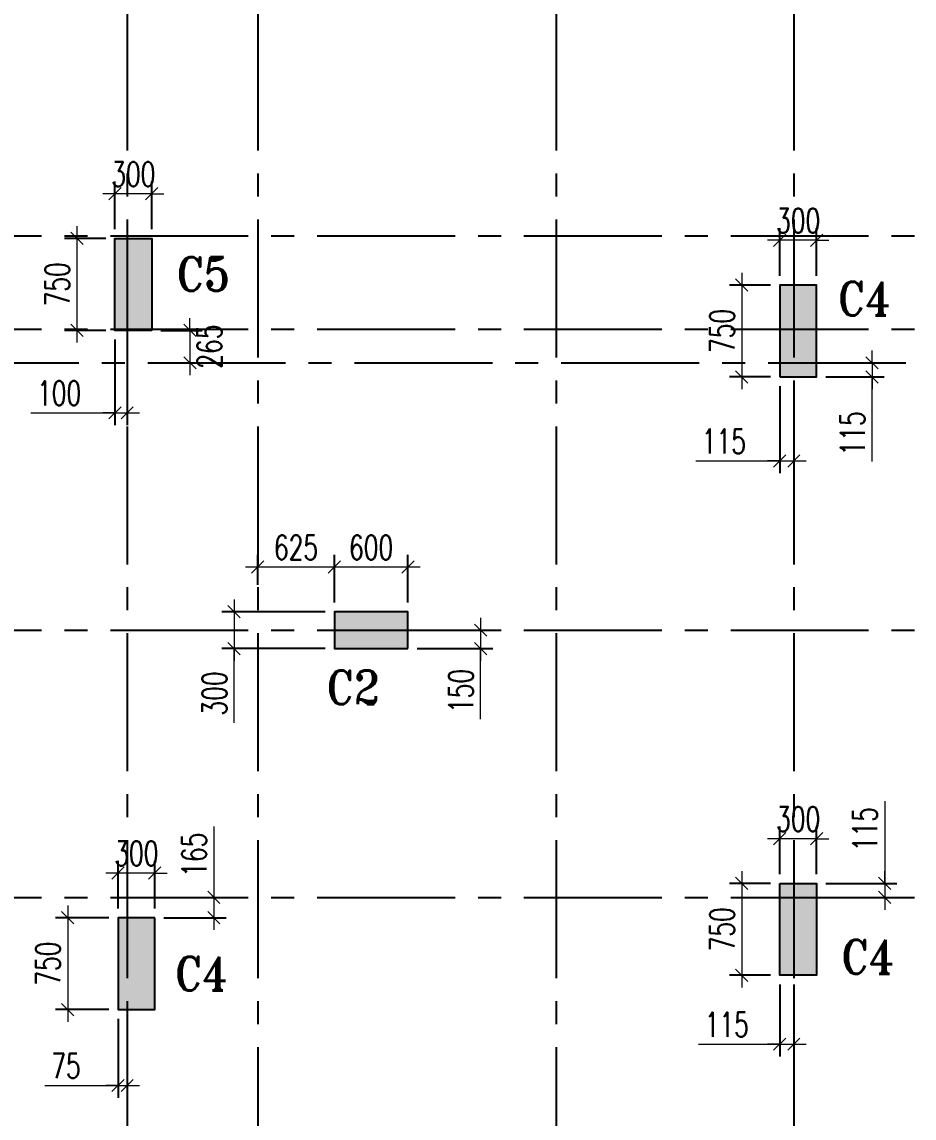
# Model space of a CAD drawing. Header units: millimetres. Extents: x 1363246 to 1691641, y -112430 to 78417.
# Drawn here: x 1428971 to 1436252, y -26813 to -17873 of the extents above; entities that cross this region are included whole.
import ezdxf

# ---------------------------------------------------------------- set-up
doc = ezdxf.new("R2010")
doc.units = ezdxf.units.MM
doc.header["$LTSCALE"] = 500
doc.header["$MEASUREMENT"] = 0
doc.header["$PDMODE"] = 34
for name, pattern in [('CONTINOUS', [0]), ('DASHDOT', [1, 0.5, -0.25, 0, -0.25]), ('Site$0$CENTER2', [1.125, 0.75, -0.125, 0.125, -0.125])]:
    doc.linetypes.add(name, pattern=pattern)
doc.layers.get('Defpoints').update_dxf_attribs({"lineweight": 0})
for name, color, linetype, lineweight in [('COL. NO.', 1, 'DASHDOT', 15), ('CUT OUT', 1, 'Continuous', 13), ('dim-M', 1, 'Continuous', 15), ('TOWER COL HATCH', 253, 'Continuous', 20)]:
    doc.layers.add(name, color=color, linetype=linetype, lineweight=lineweight)
for name, color, linetype in [('GLASS', 5, 'Continuous'), ('GRID', 7, 'Continuous'), ('TOWER AREA COLUMN.', 6, 'Continuous')]:
    doc.layers.add(name, color=color, linetype=linetype)
doc.styles.add('2MM', font='romans.shx', dxfattribs={"width": 0.7})
doc.styles.add('ROMANT', font='romant__.ttf', dxfattribs={"width": 0.9, "height": 600})
doc.dimstyles.new('RAJESH', dxfattribs={"dimtxt": 200, "dimasz": 180, "dimexe": 100, "dimexo": 250, "dimgap": 50, "dimtad": 2, "dimdec": 0, "dimzin": 1, "dimdsep": 46, "dimtxsty": '2MM', "dimblk": 'OBLIQUE', "dimcen": 0, "dimdle": 100, "dimclrd": 1, "dimclre": 1, "dimclrt": 3, "dimadec": 0, "dimazin": 0, "dimtfac": 1, "dimtdec": 0, "dimtix": 1, "dimtmove": 2, "dimatfit": 3, "dimfxl": 0, "dimtolj": 1, "dimlwd": -1, "dimarcsym": 0})

# ---------------------------------------------------------------- blocks, each defined once
blk = doc.blocks.new('EEE')
at = {"layer": 'GRID', "color": 16, "linetype": 'Site$0$CENTER2', "ltscale": 3}
for points in [[(1429830.6, 258923.2), (1429830.6, 223711.9)], [(1430895.6, 258923.2), (1430895.6, 223711.9)], [(1433330.6, 258923.2), (1433330.6, 223711.9)], [(1435270.6, 258923.2), (1435270.6, 223711.9)], [(1363880.9, 238538.8), (1442964.5, 238538.8)], [(1363880.9, 237778.8), (1442964.5, 237778.8)], [(1363880.9, 236875.5), (1364185.2, 237504), (1442964.5, 237504)], [(1363880.9, 235324.1), (1442964.5, 235324.1)], [(1363880.9, 233143.8), (1442964.5, 233143.8)]]:
    blk.add_lwpolyline(points, dxfattribs=at)
blk = doc.blocks.new('3tgra')
at = {"layer": 'TOWER COL HATCH'}
h = blk.add_hatch(color=253, dxfattribs=at)
h.dxf.hatch_style = 1
h.paths.add_polyline_path([(1377710.6, 77226.9), (1378010.6, 77226.9), (1378010.6, 77976.9), (1377710.6, 77976.9)])
h = blk.add_hatch(color=253, dxfattribs=at)
h.dxf.hatch_style = 1
h.paths.add_polyline_path([(1372585.5, 76846.9), (1372285.5, 76846.9), (1372285.5, 77596.9), (1372585.5, 77596.9)])
h = blk.add_hatch(color=253, dxfattribs=at)
h.dxf.hatch_style = 1
h.paths.add_polyline_path([(1375620.3, 74631.8), (1375620.3, 74931.8), (1376220.3, 74931.8), (1376220.3, 74631.8)])
h = blk.add_hatch(color=253, dxfattribs=at)
h.dxf.hatch_style = 1
h.paths.add_polyline_path([(1372585.5, 72716.8), (1372285.5, 72716.8), (1372285.5, 71966.8), (1372585.5, 71966.8)])
h = blk.add_hatch(color=253, dxfattribs=at)
h.dxf.hatch_style = 1
h.paths.add_polyline_path([(1377685.6, 72436.8), (1377985.6, 72436.8), (1377985.6, 71686.8), (1377685.6, 71686.8)])
at = {"layer": 'TOWER AREA COLUMN.', "color": 4}
for points in [[(1377710.6, 77226.9), (1378010.6, 77226.9), (1378010.6, 77976.9), (1377710.6, 77976.9)], [(1372585.5, 76846.9), (1372285.5, 76846.9), (1372285.5, 77596.9), (1372585.5, 77596.9)], [(1375620.3, 74631.8), (1375620.3, 74931.8), (1376220.3, 74931.8), (1376220.3, 74631.8)], [(1372585.5, 72716.8), (1372285.5, 72716.8), (1372285.5, 71966.8), (1372585.5, 71966.8)], [(1377685.6, 72436.8), (1377985.6, 72436.8), (1377985.6, 71686.8), (1377685.6, 71686.8)]]:
    blk.add_lwpolyline(points, close=True, dxfattribs=at)
blk = doc.blocks.new('_Oblique')
at = {"color": 0, "linetype": 'ByBlock', "lineweight": -2}
blk.add_line((-0.5, -0.5), (0.5, 0.5), dxfattribs=at)
blk = doc.blocks.new('*D789')
at = {"layer": 'Defpoints', "color": 0, "ltscale": 100, "transparency": 16777216}
for p in [(1429730.6, -19274.2), (1429730.6, -19638.6), (1430030.6, -19638.6)]:
    blk.add_point(p, dxfattribs=at)
at = {"layer": 'dim-M', "color": 1, "lineweight": -2, "ltscale": 100, "transparency": 16777216}
for p, q in [((1429730.6, -19563.6), (1429730.6, -19174.2)), ((1430030.6, -19563.6), (1430030.6, -19174.2))]:
    blk.add_line(p, q, dxfattribs=at)
at = {"layer": 'dim-M', "color": 1, "ltscale": 100, "transparency": 16777216}
for p, q in [((1429730.6, -19274.2), (1429630.6, -19274.2)), ((1430030.6, -19274.2), (1429730.6, -19274.2)), ((1430030.6, -19274.2), (1430130.6, -19274.2))]:
    blk.add_line(p, q, dxfattribs=at)
at = {"layer": 'dim-M', "color": 1, "ltscale": 100, "transparency": 16777216, "xscale": 100, "yscale": 100, "zscale": 100}
blk.add_blockref('_Oblique', (1429730.6, -19274.2), dxfattribs=at)
at = {"layer": 'dim-M', "color": 1, "ltscale": 100, "transparency": 16777216, "xscale": 100, "yscale": 100, "zscale": 100, "rotation": 180}
blk.add_blockref('_Oblique', (1430030.6, -19274.2), dxfattribs=at)
at = {"layer": 'dim-M', "color": 3, "ltscale": 100, "transparency": 16777216, "insert": (1429880.6, -19114.2), "char_height": 200, "attachment_point": 5, "style": '2MM'}
blk.add_mtext('\\A1;300', dxfattribs=at)
blk = doc.blocks.new('*D790')
at = {"layer": 'Defpoints', "color": 0, "ltscale": 100, "transparency": 16777216}
for p in [(1429730.6, -19638.6), (1429419.9, -20388.6), (1429730.6, -20388.6)]:
    blk.add_point(p, dxfattribs=at)
at = {"layer": 'dim-M', "color": 1, "ltscale": 100, "transparency": 16777216}
blk.add_line((1429419.9, -19538.6), (1429419.9, -20488.6), dxfattribs=at)
at = {"layer": 'dim-M', "color": 1, "lineweight": -2, "ltscale": 100, "transparency": 16777216}
for p, q in [((1429655.6, -19638.6), (1429319.9, -19638.6)), ((1429655.6, -20388.6), (1429319.9, -20388.6))]:
    blk.add_line(p, q, dxfattribs=at)
at = {"layer": 'dim-M', "color": 1, "ltscale": 100, "transparency": 16777216, "xscale": 100, "yscale": 100, "zscale": 100}
for p, rotation in [((1429419.9, -19638.6), 90), ((1429419.9, -20388.6), 270)]:
    blk.add_blockref('_Oblique', p, dxfattribs=dict(at, rotation=rotation))
at = {"layer": 'dim-M', "color": 3, "ltscale": 100, "transparency": 16777216, "insert": (1429259.9, -20013.6), "char_height": 200, "attachment_point": 5, "rotation": 90, "style": '2MM'}
blk.add_mtext('\\A1;750', dxfattribs=at)
blk = doc.blocks.new('*D791')
at = {"layer": 'Defpoints', "color": 0, "ltscale": 100, "transparency": 16777216}
for p in [(1429730.6, -20388.6), (1429830.6, -20388.6), (1429830.6, -21061.3)]:
    blk.add_point(p, dxfattribs=at)
at = {"layer": 'dim-M', "color": 1, "lineweight": -2, "ltscale": 100, "transparency": 16777216}
for p, q in [((1429730.6, -20463.6), (1429730.6, -21161.3)), ((1429830.6, -20463.6), (1429830.6, -21161.3))]:
    blk.add_line(p, q, dxfattribs=at)
at = {"layer": 'dim-M', "color": 1, "ltscale": 100, "transparency": 16777216}
for p, q in [((1429045, -21061.3), (1429730.6, -21061.3)), ((1429730.6, -21061.3), (1429630.6, -21061.3)), ((1429730.6, -21061.3), (1429830.6, -21061.3)), ((1429730.6, -21061.3), (1429830.6, -21061.3)), ((1429830.6, -21061.3), (1429930.6, -21061.3))]:
    blk.add_line(p, q, dxfattribs=at)
at = {"layer": 'dim-M', "color": 1, "ltscale": 100, "transparency": 16777216, "xscale": 100, "yscale": 100, "zscale": 100}
blk.add_blockref('_Oblique', (1429730.6, -21061.3), dxfattribs=at)
at = {"layer": 'dim-M', "color": 1, "ltscale": 100, "transparency": 16777216, "xscale": 100, "yscale": 100, "zscale": 100, "rotation": 180}
blk.add_blockref('_Oblique', (1429830.6, -21061.3), dxfattribs=at)
at = {"layer": 'dim-M', "color": 3, "ltscale": 100, "transparency": 16777216, "insert": (1429275, -20901.3), "char_height": 200, "attachment_point": 5, "style": '2MM'}
blk.add_mtext('\\A1;100', dxfattribs=at)
blk = doc.blocks.new('*D792')
at = {"layer": 'Defpoints', "color": 0, "ltscale": 100, "transparency": 16777216}
for p in [(1435155.7, -19654.2), (1435155.7, -20018.6), (1435455.7, -20018.6)]:
    blk.add_point(p, dxfattribs=at)
at = {"layer": 'dim-M', "color": 1, "lineweight": -2, "ltscale": 100, "transparency": 16777216}
for p, q in [((1435155.7, -19943.6), (1435155.7, -19554.2)), ((1435455.7, -19943.6), (1435455.7, -19554.2))]:
    blk.add_line(p, q, dxfattribs=at)
at = {"layer": 'dim-M', "color": 1, "ltscale": 100, "transparency": 16777216}
for p, q in [((1435155.7, -19654.2), (1435055.7, -19654.2)), ((1435455.7, -19654.2), (1435155.7, -19654.2)), ((1435455.7, -19654.2), (1435555.7, -19654.2))]:
    blk.add_line(p, q, dxfattribs=at)
at = {"layer": 'dim-M', "color": 1, "ltscale": 100, "transparency": 16777216, "xscale": 100, "yscale": 100, "zscale": 100}
blk.add_blockref('_Oblique', (1435155.7, -19654.2), dxfattribs=at)
at = {"layer": 'dim-M', "color": 1, "ltscale": 100, "transparency": 16777216, "xscale": 100, "yscale": 100, "zscale": 100, "rotation": 180}
blk.add_blockref('_Oblique', (1435455.7, -19654.2), dxfattribs=at)
at = {"layer": 'dim-M', "color": 3, "ltscale": 100, "transparency": 16777216, "insert": (1435305.7, -19494.2), "char_height": 200, "attachment_point": 5, "style": '2MM'}
blk.add_mtext('\\A1;300', dxfattribs=at)
blk = doc.blocks.new('*D793')
at = {"layer": 'Defpoints', "color": 0, "ltscale": 100, "transparency": 16777216}
for p in [(1435155.7, -20018.6), (1434845, -20768.6), (1435155.7, -20768.6)]:
    blk.add_point(p, dxfattribs=at)
at = {"layer": 'dim-M', "color": 1, "ltscale": 100, "transparency": 16777216}
blk.add_line((1434845, -19918.6), (1434845, -20868.6), dxfattribs=at)
at = {"layer": 'dim-M', "color": 1, "lineweight": -2, "ltscale": 100, "transparency": 16777216}
for p, q in [((1435080.7, -20018.6), (1434745, -20018.6)), ((1435080.7, -20768.6), (1434745, -20768.6))]:
    blk.add_line(p, q, dxfattribs=at)
at = {"layer": 'dim-M', "color": 1, "ltscale": 100, "transparency": 16777216, "xscale": 100, "yscale": 100, "zscale": 100}
for p, rotation in [((1434845, -20018.6), 90), ((1434845, -20768.6), 270)]:
    blk.add_blockref('_Oblique', p, dxfattribs=dict(at, rotation=rotation))
at = {"layer": 'dim-M', "color": 3, "ltscale": 100, "transparency": 16777216, "insert": (1434685, -20393.6), "char_height": 200, "attachment_point": 5, "rotation": 90, "style": '2MM'}
blk.add_mtext('\\A1;750', dxfattribs=at)
blk = doc.blocks.new('*D794')
at = {"layer": 'Defpoints', "color": 0, "ltscale": 100, "transparency": 16777216}
for p in [(1435455.7, -20653.6), (1435455.7, -20768.6), (1435908.7, -20768.6)]:
    blk.add_point(p, dxfattribs=at)
at = {"layer": 'dim-M', "color": 1, "ltscale": 100, "transparency": 16777216}
for p, q in [((1435908.7, -20653.6), (1435908.7, -20553.6)), ((1435908.7, -20653.6), (1435908.7, -20768.6)), ((1435908.7, -20653.6), (1435908.7, -20768.6)), ((1435908.7, -20768.6), (1435908.7, -20868.6)), ((1435908.7, -21459.3), (1435908.7, -20768.6))]:
    blk.add_line(p, q, dxfattribs=at)
at = {"layer": 'dim-M', "color": 1, "lineweight": -2, "ltscale": 100, "transparency": 16777216}
for p, q in [((1435530.7, -20653.6), (1436008.7, -20653.6)), ((1435530.7, -20768.6), (1436008.7, -20768.6))]:
    blk.add_line(p, q, dxfattribs=at)
at = {"layer": 'dim-M', "color": 1, "ltscale": 100, "transparency": 16777216, "xscale": 100, "yscale": 100, "zscale": 100}
for p, rotation in [((1435908.7, -20653.6), 270), ((1435908.7, -20768.6), 90)]:
    blk.add_blockref('_Oblique', p, dxfattribs=dict(at, rotation=rotation))
at = {"layer": 'dim-M', "color": 3, "ltscale": 100, "transparency": 16777216, "insert": (1435748.7, -21229.3), "char_height": 200, "attachment_point": 5, "rotation": 90, "style": '2MM'}
blk.add_mtext('\\A1;115', dxfattribs=at)
blk = doc.blocks.new('*D795')
at = {"layer": 'Defpoints', "color": 0, "ltscale": 100, "transparency": 16777216}
for p in [(1435155.7, -20768.6), (1435270.6, -20768.6), (1435270.6, -21453.9)]:
    blk.add_point(p, dxfattribs=at)
at = {"layer": 'dim-M', "color": 1, "lineweight": -2, "ltscale": 100, "transparency": 16777216}
for p, q in [((1435155.7, -20843.6), (1435155.7, -21553.9)), ((1435270.6, -20843.6), (1435270.6, -21553.9))]:
    blk.add_line(p, q, dxfattribs=at)
at = {"layer": 'dim-M', "color": 1, "ltscale": 100, "transparency": 16777216}
for p, q in [((1434469.9, -21453.9), (1435155.7, -21453.9)), ((1435155.7, -21453.9), (1435055.7, -21453.9)), ((1435155.7, -21453.9), (1435270.6, -21453.9)), ((1435155.7, -21453.9), (1435270.6, -21453.9)), ((1435270.6, -21453.9), (1435370.6, -21453.9))]:
    blk.add_line(p, q, dxfattribs=at)
at = {"layer": 'dim-M', "color": 1, "ltscale": 100, "transparency": 16777216, "xscale": 100, "yscale": 100, "zscale": 100}
blk.add_blockref('_Oblique', (1435155.7, -21453.9), dxfattribs=at)
at = {"layer": 'dim-M', "color": 1, "ltscale": 100, "transparency": 16777216, "xscale": 100, "yscale": 100, "zscale": 100, "rotation": 180}
blk.add_blockref('_Oblique', (1435270.6, -21453.9), dxfattribs=at)
at = {"layer": 'dim-M', "color": 3, "ltscale": 100, "transparency": 16777216, "insert": (1434699.9, -21293.9), "char_height": 200, "attachment_point": 5, "style": '2MM'}
blk.add_mtext('\\A1;115', dxfattribs=at)
blk = doc.blocks.new('*D804')
at = {"layer": 'Defpoints', "color": 0, "ltscale": 100, "transparency": 16777216}
for p in [(1435155.7, -24534.4), (1435155.7, -24898.7), (1435455.7, -24898.7)]:
    blk.add_point(p, dxfattribs=at)
at = {"layer": 'dim-M', "color": 1, "lineweight": -2, "ltscale": 100, "transparency": 16777216}
for p, q in [((1435155.7, -24823.7), (1435155.7, -24434.4)), ((1435455.7, -24823.7), (1435455.7, -24434.4))]:
    blk.add_line(p, q, dxfattribs=at)
at = {"layer": 'dim-M', "color": 1, "ltscale": 100, "transparency": 16777216}
for p, q in [((1435155.7, -24534.4), (1435055.7, -24534.4)), ((1435455.7, -24534.4), (1435155.7, -24534.4)), ((1435455.7, -24534.4), (1435555.7, -24534.4))]:
    blk.add_line(p, q, dxfattribs=at)
at = {"layer": 'dim-M', "color": 1, "ltscale": 100, "transparency": 16777216, "xscale": 100, "yscale": 100, "zscale": 100}
blk.add_blockref('_Oblique', (1435155.7, -24534.4), dxfattribs=at)
at = {"layer": 'dim-M', "color": 1, "ltscale": 100, "transparency": 16777216, "xscale": 100, "yscale": 100, "zscale": 100, "rotation": 180}
blk.add_blockref('_Oblique', (1435455.7, -24534.4), dxfattribs=at)
at = {"layer": 'dim-M', "color": 3, "ltscale": 100, "transparency": 16777216, "insert": (1435305.7, -24374.4), "char_height": 200, "attachment_point": 5, "style": '2MM'}
blk.add_mtext('\\A1;300', dxfattribs=at)
blk = doc.blocks.new('*D805')
at = {"layer": 'Defpoints', "color": 0, "ltscale": 100, "transparency": 16777216}
for p in [(1435155.7, -24898.7), (1434845, -25648.7), (1435155.7, -25648.7)]:
    blk.add_point(p, dxfattribs=at)
at = {"layer": 'dim-M', "color": 1, "ltscale": 100, "transparency": 16777216}
blk.add_line((1434845, -24798.7), (1434845, -25748.7), dxfattribs=at)
at = {"layer": 'dim-M', "color": 1, "lineweight": -2, "ltscale": 100, "transparency": 16777216}
for p, q in [((1435080.7, -24898.7), (1434745, -24898.7)), ((1435080.7, -25648.7), (1434745, -25648.7))]:
    blk.add_line(p, q, dxfattribs=at)
at = {"layer": 'dim-M', "color": 1, "ltscale": 100, "transparency": 16777216, "xscale": 100, "yscale": 100, "zscale": 100}
for p, rotation in [((1434845, -24898.7), 90), ((1434845, -25648.7), 270)]:
    blk.add_blockref('_Oblique', p, dxfattribs=dict(at, rotation=rotation))
at = {"layer": 'dim-M', "color": 3, "ltscale": 100, "transparency": 16777216, "insert": (1434685, -25273.7), "char_height": 200, "attachment_point": 5, "rotation": 90, "style": '2MM'}
blk.add_mtext('\\A1;750', dxfattribs=at)
blk = doc.blocks.new('*D806')
at = {"layer": 'Defpoints', "color": 0, "ltscale": 100, "transparency": 16777216}
for p in [(1435455.7, -24898.7), (1435455.7, -25013.7), (1436011.7, -25013.7)]:
    blk.add_point(p, dxfattribs=at)
at = {"layer": 'dim-M', "color": 1, "ltscale": 100, "transparency": 16777216}
for p, q in [((1436011.7, -24227), (1436011.7, -24898.7)), ((1436011.7, -24898.7), (1436011.7, -24798.7)), ((1436011.7, -24898.7), (1436011.7, -25013.7)), ((1436011.7, -24898.7), (1436011.7, -25013.7)), ((1436011.7, -25013.7), (1436011.7, -25113.7))]:
    blk.add_line(p, q, dxfattribs=at)
at = {"layer": 'dim-M', "color": 1, "lineweight": -2, "ltscale": 100, "transparency": 16777216}
for p, q in [((1435530.7, -24898.7), (1436111.7, -24898.7)), ((1435530.7, -25013.7), (1436111.7, -25013.7))]:
    blk.add_line(p, q, dxfattribs=at)
at = {"layer": 'dim-M', "color": 1, "ltscale": 100, "transparency": 16777216, "xscale": 100, "yscale": 100, "zscale": 100}
for p, rotation in [((1436011.7, -24898.7), 270), ((1436011.7, -25013.7), 90)]:
    blk.add_blockref('_Oblique', p, dxfattribs=dict(at, rotation=rotation))
at = {"layer": 'dim-M', "color": 3, "ltscale": 100, "transparency": 16777216, "insert": (1435851.7, -24457), "char_height": 200, "attachment_point": 5, "rotation": 90, "style": '2MM'}
blk.add_mtext('\\A1;115', dxfattribs=at)
blk = doc.blocks.new('*D807')
at = {"layer": 'Defpoints', "color": 0, "ltscale": 100, "transparency": 16777216}
for p in [(1435155.7, -25648.7), (1435270.6, -25648.7), (1435270.6, -26210)]:
    blk.add_point(p, dxfattribs=at)
at = {"layer": 'dim-M', "color": 1, "lineweight": -2, "ltscale": 100, "transparency": 16777216}
for p, q in [((1435155.7, -25723.7), (1435155.7, -26310)), ((1435270.6, -25723.7), (1435270.6, -26310))]:
    blk.add_line(p, q, dxfattribs=at)
at = {"layer": 'dim-M', "color": 1, "ltscale": 100, "transparency": 16777216}
for p, q in [((1434492.7, -26210), (1435155.7, -26210)), ((1435155.7, -26210), (1435055.7, -26210)), ((1435155.7, -26210), (1435270.6, -26210)), ((1435155.7, -26210), (1435270.6, -26210)), ((1435270.6, -26210), (1435370.6, -26210))]:
    blk.add_line(p, q, dxfattribs=at)
at = {"layer": 'dim-M', "color": 1, "ltscale": 100, "transparency": 16777216, "xscale": 100, "yscale": 100, "zscale": 100}
blk.add_blockref('_Oblique', (1435155.7, -26210), dxfattribs=at)
at = {"layer": 'dim-M', "color": 1, "ltscale": 100, "transparency": 16777216, "xscale": 100, "yscale": 100, "zscale": 100, "rotation": 180}
blk.add_blockref('_Oblique', (1435270.6, -26210), dxfattribs=at)
at = {"layer": 'dim-M', "color": 3, "ltscale": 100, "transparency": 16777216, "insert": (1434722.7, -26050), "char_height": 200, "attachment_point": 5, "style": '2MM'}
blk.add_mtext('\\A1;115', dxfattribs=at)
blk = doc.blocks.new('*D669')
at = {"layer": 'Defpoints', "color": 0, "ltscale": 100, "transparency": 16777216}
for p in [(1430030.6, -20388.6), (1430030.6, -20653.6), (1430342.2, -20653.6)]:
    blk.add_point(p, dxfattribs=at)
at = {"layer": 'dim-M', "color": 1, "ltscale": 100, "transparency": 16777216}
for p, q in [((1430342.2, -20388.6), (1430342.2, -20288.6)), ((1430342.2, -20388.6), (1430342.2, -20653.6)), ((1430342.2, -20653.6), (1430342.2, -20753.6))]:
    blk.add_line(p, q, dxfattribs=at)
at = {"layer": 'dim-M', "color": 1, "lineweight": -2, "ltscale": 100, "transparency": 16777216}
for p, q in [((1430105.6, -20388.6), (1430442.2, -20388.6)), ((1430105.6, -20653.6), (1430442.2, -20653.6))]:
    blk.add_line(p, q, dxfattribs=at)
at = {"layer": 'dim-M', "color": 1, "ltscale": 100, "transparency": 16777216, "xscale": 100, "yscale": 100, "zscale": 100}
for p, rotation in [((1430342.2, -20388.6), 270), ((1430342.2, -20653.6), 90)]:
    blk.add_blockref('_Oblique', p, dxfattribs=dict(at, rotation=rotation))
at = {"layer": 'dim-M', "color": 3, "ltscale": 100, "transparency": 16777216, "insert": (1430502.2, -20521.1), "char_height": 200, "attachment_point": 5, "rotation": 90, "style": '2MM'}
blk.add_mtext('\\A1;265', dxfattribs=at)
blk = doc.blocks.new('*D690')
at = {"layer": 'Defpoints', "color": 0, "ltscale": 100, "transparency": 16777216}
for p in [(1431520.9, -22319.3), (1431520.9, -22683.7), (1432120.9, -22683.7)]:
    blk.add_point(p, dxfattribs=at)
at = {"layer": 'dim-M', "color": 1, "lineweight": -2, "ltscale": 100, "transparency": 16777216}
for p, q in [((1431520.9, -22608.7), (1431520.9, -22219.3)), ((1432120.9, -22608.7), (1432120.9, -22219.3))]:
    blk.add_line(p, q, dxfattribs=at)
at = {"layer": 'dim-M', "color": 1, "ltscale": 100, "transparency": 16777216}
blk.add_line((1432220.9, -22319.3), (1431420.9, -22319.3), dxfattribs=at)
at = {"layer": 'dim-M', "color": 1, "ltscale": 100, "transparency": 16777216, "xscale": 100, "yscale": 100, "zscale": 100, "rotation": 180}
blk.add_blockref('_Oblique', (1431520.9, -22319.3), dxfattribs=at)
at = {"layer": 'dim-M', "color": 1, "ltscale": 100, "transparency": 16777216, "xscale": 100, "yscale": 100, "zscale": 100}
blk.add_blockref('_Oblique', (1432120.9, -22319.3), dxfattribs=at)
at = {"layer": 'dim-M', "color": 3, "ltscale": 100, "transparency": 16777216, "insert": (1431820.9, -22159.3), "char_height": 200, "attachment_point": 5, "style": '2MM'}
blk.add_mtext('\\A1;600', dxfattribs=at)
blk = doc.blocks.new('*D691')
at = {"layer": 'Defpoints', "color": 0, "ltscale": 100, "transparency": 16777216}
for p in [(1431520.9, -22683.7), (1430702.7, -22983.7), (1431520.9, -22983.7)]:
    blk.add_point(p, dxfattribs=at)
at = {"layer": 'dim-M', "color": 1, "ltscale": 100, "transparency": 16777216}
for p, q in [((1430702.7, -22583.7), (1430702.7, -23083.7)), ((1430702.7, -23590.3), (1430702.7, -22983.7))]:
    blk.add_line(p, q, dxfattribs=at)
at = {"layer": 'dim-M', "color": 1, "lineweight": -2, "ltscale": 100, "transparency": 16777216}
for p, q in [((1431445.9, -22683.7), (1430602.7, -22683.7)), ((1431445.9, -22983.7), (1430602.7, -22983.7))]:
    blk.add_line(p, q, dxfattribs=at)
at = {"layer": 'dim-M', "color": 1, "ltscale": 100, "transparency": 16777216, "xscale": 100, "yscale": 100, "zscale": 100}
for p, rotation in [((1430702.7, -22683.7), 90), ((1430702.7, -22983.7), 270)]:
    blk.add_blockref('_Oblique', p, dxfattribs=dict(at, rotation=rotation))
at = {"layer": 'dim-M', "color": 3, "ltscale": 100, "transparency": 16777216, "insert": (1430542.7, -23350.3), "char_height": 200, "attachment_point": 5, "rotation": 90, "style": '2MM'}
blk.add_mtext('\\A1;300', dxfattribs=at)
blk = doc.blocks.new('*D692')
at = {"layer": 'Defpoints', "color": 0, "ltscale": 100, "transparency": 16777216}
for p in [(1432120.9, -22833.7), (1432120.9, -22983.7), (1432714.8, -22983.7)]:
    blk.add_point(p, dxfattribs=at)
at = {"layer": 'dim-M', "color": 1, "ltscale": 100, "transparency": 16777216}
for p, q in [((1432714.8, -22733.7), (1432714.8, -23083.7)), ((1432714.8, -23559.4), (1432714.8, -22983.7))]:
    blk.add_line(p, q, dxfattribs=at)
at = {"layer": 'dim-M', "color": 1, "lineweight": -2, "ltscale": 100, "transparency": 16777216}
for p, q in [((1432195.9, -22833.7), (1432814.8, -22833.7)), ((1432195.9, -22983.7), (1432814.8, -22983.7))]:
    blk.add_line(p, q, dxfattribs=at)
at = {"layer": 'dim-M', "color": 1, "ltscale": 100, "transparency": 16777216, "xscale": 100, "yscale": 100, "zscale": 100}
for p, rotation in [((1432714.8, -22833.7), 90), ((1432714.8, -22983.7), 270)]:
    blk.add_blockref('_Oblique', p, dxfattribs=dict(at, rotation=rotation))
at = {"layer": 'dim-M', "color": 3, "ltscale": 100, "transparency": 16777216, "insert": (1432554.8, -23329.4), "char_height": 200, "attachment_point": 5, "rotation": 90, "style": '2MM'}
blk.add_mtext('\\A1;150', dxfattribs=at)
blk = doc.blocks.new('*D693')
at = {"layer": 'Defpoints', "color": 0, "ltscale": 100, "transparency": 16777216}
for p in [(1430895.6, -22319.3), (1430895.6, -22539.6), (1431520.9, -22683.7)]:
    blk.add_point(p, dxfattribs=at)
at = {"layer": 'dim-M', "color": 1, "lineweight": -2, "ltscale": 100, "transparency": 16777216}
for p, q in [((1430895.6, -22464.6), (1430895.6, -22219.3)), ((1431520.9, -22608.7), (1431520.9, -22219.3))]:
    blk.add_line(p, q, dxfattribs=at)
at = {"layer": 'dim-M', "color": 1, "ltscale": 100, "transparency": 16777216}
blk.add_line((1431620.9, -22319.3), (1430795.6, -22319.3), dxfattribs=at)
at = {"layer": 'dim-M', "color": 1, "ltscale": 100, "transparency": 16777216, "xscale": 100, "yscale": 100, "zscale": 100, "rotation": 180}
blk.add_blockref('_Oblique', (1430895.6, -22319.3), dxfattribs=at)
at = {"layer": 'dim-M', "color": 1, "ltscale": 100, "transparency": 16777216, "xscale": 100, "yscale": 100, "zscale": 100}
blk.add_blockref('_Oblique', (1431520.9, -22319.3), dxfattribs=at)
at = {"layer": 'dim-M', "color": 3, "ltscale": 100, "transparency": 16777216, "insert": (1431208.3, -22159.3), "char_height": 200, "attachment_point": 5, "style": '2MM'}
blk.add_mtext('\\A1;625', dxfattribs=at)
blk = doc.blocks.new('*D698')
at = {"layer": 'Defpoints', "color": 0, "ltscale": 100, "transparency": 16777216}
for p in [(1429755.6, -24814.4), (1429755.6, -25178.7), (1430055.6, -25178.7)]:
    blk.add_point(p, dxfattribs=at)
at = {"layer": 'dim-M', "color": 1, "lineweight": -2, "ltscale": 100, "transparency": 16777216}
for p, q in [((1429755.6, -25103.7), (1429755.6, -24714.4)), ((1430055.6, -25103.7), (1430055.6, -24714.4))]:
    blk.add_line(p, q, dxfattribs=at)
at = {"layer": 'dim-M', "color": 1, "ltscale": 100, "transparency": 16777216}
for p, q in [((1429755.6, -24814.4), (1429655.6, -24814.4)), ((1430055.6, -24814.4), (1429755.6, -24814.4)), ((1430055.6, -24814.4), (1430155.6, -24814.4))]:
    blk.add_line(p, q, dxfattribs=at)
at = {"layer": 'dim-M', "color": 1, "ltscale": 100, "transparency": 16777216, "xscale": 100, "yscale": 100, "zscale": 100}
blk.add_blockref('_Oblique', (1429755.6, -24814.4), dxfattribs=at)
at = {"layer": 'dim-M', "color": 1, "ltscale": 100, "transparency": 16777216, "xscale": 100, "yscale": 100, "zscale": 100, "rotation": 180}
blk.add_blockref('_Oblique', (1430055.6, -24814.4), dxfattribs=at)
at = {"layer": 'dim-M', "color": 3, "ltscale": 100, "transparency": 16777216, "insert": (1429905.6, -24654.4), "char_height": 200, "attachment_point": 5, "style": '2MM'}
blk.add_mtext('\\A1;300', dxfattribs=at)
blk = doc.blocks.new('*D699')
at = {"layer": 'Defpoints', "color": 0, "ltscale": 100, "transparency": 16777216}
for p in [(1429755.6, -25178.7), (1429344.9, -25928.7), (1429755.6, -25928.7)]:
    blk.add_point(p, dxfattribs=at)
at = {"layer": 'dim-M', "color": 1, "ltscale": 100, "transparency": 16777216}
blk.add_line((1429344.9, -25078.7), (1429344.9, -26028.7), dxfattribs=at)
at = {"layer": 'dim-M', "color": 1, "lineweight": -2, "ltscale": 100, "transparency": 16777216}
for p, q in [((1429680.6, -25178.7), (1429244.9, -25178.7)), ((1429680.6, -25928.7), (1429244.9, -25928.7))]:
    blk.add_line(p, q, dxfattribs=at)
at = {"layer": 'dim-M', "color": 1, "ltscale": 100, "transparency": 16777216, "xscale": 100, "yscale": 100, "zscale": 100}
for p, rotation in [((1429344.9, -25178.7), 90), ((1429344.9, -25928.7), 270)]:
    blk.add_blockref('_Oblique', p, dxfattribs=dict(at, rotation=rotation))
at = {"layer": 'dim-M', "color": 3, "ltscale": 100, "transparency": 16777216, "insert": (1429184.9, -25553.7), "char_height": 200, "attachment_point": 5, "rotation": 90, "style": '2MM'}
blk.add_mtext('\\A1;750', dxfattribs=at)
blk = doc.blocks.new('*D700')
at = {"layer": 'Defpoints', "color": 0, "ltscale": 100, "transparency": 16777216}
for p in [(1430055.6, -25013.7), (1430055.6, -25178.7), (1430537.6, -25178.7)]:
    blk.add_point(p, dxfattribs=at)
at = {"layer": 'dim-M', "color": 1, "ltscale": 100, "transparency": 16777216}
for p, q in [((1430537.6, -24435.2), (1430537.6, -25013.7)), ((1430537.6, -24913.7), (1430537.6, -25278.7))]:
    blk.add_line(p, q, dxfattribs=at)
at = {"layer": 'dim-M', "color": 1, "lineweight": -2, "ltscale": 100, "transparency": 16777216}
for p, q in [((1430130.6, -25013.7), (1430637.6, -25013.7)), ((1430130.6, -25178.7), (1430637.6, -25178.7))]:
    blk.add_line(p, q, dxfattribs=at)
at = {"layer": 'dim-M', "color": 1, "ltscale": 100, "transparency": 16777216, "xscale": 100, "yscale": 100, "zscale": 100}
for p, rotation in [((1430537.6, -25013.7), 90), ((1430537.6, -25178.7), 270)]:
    blk.add_blockref('_Oblique', p, dxfattribs=dict(at, rotation=rotation))
at = {"layer": 'dim-M', "color": 3, "ltscale": 100, "transparency": 16777216, "insert": (1430377.6, -24665.2), "char_height": 200, "attachment_point": 5, "rotation": 90, "style": '2MM'}
blk.add_mtext('\\A1;165', dxfattribs=at)
blk = doc.blocks.new('*D701')
at = {"layer": 'Defpoints', "color": 0, "ltscale": 100, "transparency": 16777216}
for p in [(1429755.6, -25928.7), (1429830.6, -25928.7), (1429830.6, -26547.3)]:
    blk.add_point(p, dxfattribs=at)
at = {"layer": 'dim-M', "color": 1, "lineweight": -2, "ltscale": 100, "transparency": 16777216}
for p, q in [((1429755.6, -26003.7), (1429755.6, -26647.3)), ((1429830.6, -26003.7), (1429830.6, -26647.3))]:
    blk.add_line(p, q, dxfattribs=at)
at = {"layer": 'dim-M', "color": 1, "ltscale": 100, "transparency": 16777216}
for p, q in [((1429157.3, -26547.3), (1429755.6, -26547.3)), ((1429755.6, -26547.3), (1429655.6, -26547.3)), ((1429755.6, -26547.3), (1429830.6, -26547.3)), ((1429755.6, -26547.3), (1429830.6, -26547.3)), ((1429830.6, -26547.3), (1429930.6, -26547.3))]:
    blk.add_line(p, q, dxfattribs=at)
at = {"layer": 'dim-M', "color": 1, "ltscale": 100, "transparency": 16777216, "xscale": 100, "yscale": 100, "zscale": 100}
blk.add_blockref('_Oblique', (1429755.6, -26547.3), dxfattribs=at)
at = {"layer": 'dim-M', "color": 1, "ltscale": 100, "transparency": 16777216, "xscale": 100, "yscale": 100, "zscale": 100, "rotation": 180}
blk.add_blockref('_Oblique', (1429830.6, -26547.3), dxfattribs=at)
at = {"layer": 'dim-M', "color": 3, "ltscale": 100, "transparency": 16777216, "insert": (1429330.6, -26387.3), "char_height": 200, "attachment_point": 5, "style": '2MM'}
blk.add_mtext('\\A1;75', dxfattribs=at)

msp = doc.modelspace()

# ---------------------------------------------------------------- block references
at = {"layer": 'CUT OUT', "color": 4, "xscale": -1}
msp.add_blockref('3tgra', (2807741.3, -97615.5), dxfattribs=at)
at = {"layer": 'GLASS', "color": 4}
msp.add_blockref('EEE', (0, -258157.5), dxfattribs=at)

# ---------------------------------------------------------------- texts
at = {"layer": 'COL. NO.', "color": 4, "linetype": 'CONTINOUS', "style": 'ROMANT', "width": 0.9}
for s, p in [('C5', (1430234.2, -20066.6, 0)), ('C4', (1435629.3, -20267, 0)), ('C2', (1431457.1, -23437.8, 0)), ('C4', (1435658.1, -25635.4, 0)), ('C4', (1430219.6, -25772, 0))]:
    msp.add_text(s, height=275, dxfattribs=at).set_placement(p)

# ---------------------------------------------------------------- dimensions: what is measured, and where the dimension line sits
at = {"layer": 'dim-M', "ltscale": 100}
for base, p1, p2, angle, picture, middle in [((1429730.6, -19274.2), (1430030.6, -19638.6), (1429730.6, -19638.6), 180, '*D789', (1429880.6, -19114.2)), ((1435155.7, -19654.2), (1435455.7, -20018.6), (1435155.7, -20018.6), 180, '*D792', (1435305.7, -19494.2)), ((1429419.9, -20388.6), (1429730.6, -19638.6), (1429730.6, -20388.6), 90, '*D790', (1429259.9, -20013.6)), ((1434845, -20768.6), (1435155.7, -20018.6), (1435155.7, -20768.6), 90, '*D793', (1434685, -20393.6)), ((1430342.2, -20653.6), (1430030.6, -20388.6), (1430030.6, -20653.6), 90, '*D669', (1430502.2, -20521.1)), ((1430895.6, -22319.3), (1431520.9, -22683.7), (1430895.6, -22539.6), 180, '*D693', (1431208.3, -22159.3)), ((1431520.9, -22319.3), (1432120.9, -22683.7), (1431520.9, -22683.7), 180, '*D690', (1431820.9, -22159.3)), ((1435155.7, -24534.4), (1435455.7, -24898.7), (1435155.7, -24898.7), 180, '*D804', (1435305.7, -24374.4)), ((1429755.6, -24814.4), (1430055.6, -25178.7), (1429755.6, -25178.7), 180, '*D698', (1429905.6, -24654.4)), ((1434845, -25648.7), (1435155.7, -24898.7), (1435155.7, -25648.7), 90, '*D805', (1434685, -25273.7)), ((1429344.9, -25928.7), (1429755.6, -25178.7), (1429755.6, -25928.7), 90, '*D699', (1429184.9, -25553.7))]:
    dim = msp.add_linear_dim(base=base, p1=p1, p2=p2, angle=angle, dimstyle='RAJESH', override={"dimasz": 100, "dimexo": 75, "dimgap": 60, "dimtmove": 1}, dxfattribs=at)
    dim.commit()
    dim.dimension.update_dxf_attribs({"geometry": picture, "text_midpoint": middle})
for base, p1, p2, angle, picture, middle in [((1429830.6, -21061.3), (1429730.6, -20388.6), (1429830.6, -20388.6), 180, '*D791', (1429275, -21175.9)), ((1435908.7, -20768.6), (1435455.7, -20653.6), (1435455.7, -20768.6), 90, '*D794', (1436068.7, -21229.3)), ((1435270.6, -21453.9), (1435155.7, -20768.6), (1435270.6, -20768.6), 180, '*D795', (1434699.9, -21332.1)), ((1430702.7, -22983.7), (1431520.9, -22683.7), (1431520.9, -22983.7), 90, '*D691', (1430542.7, -23350.3)), ((1432714.8, -22983.7), (1432120.9, -22833.7), (1432120.9, -22983.7), 90, '*D692', (1432874.8, -23329.4)), ((1436011.7, -25013.7), (1435455.7, -24898.7), (1435455.7, -25013.7), 90, '*D806', (1435887, -24457)), ((1430537.6, -25178.7), (1430055.6, -25013.7), (1430055.6, -25178.7), 90, '*D700', (1430473.3, -24665.2)), ((1435270.6, -26210), (1435155.7, -25648.7), (1435270.6, -25648.7), 180, '*D807', (1434722.7, -26279.6)), ((1429830.6, -26547.3), (1429755.6, -25928.7), (1429830.6, -25928.7), 180, '*D701', (1429330.6, -26514.6))]:
    dim = msp.add_linear_dim(base=base, p1=p1, p2=p2, angle=angle, dimstyle='RAJESH', override={"dimasz": 100, "dimexo": 75, "dimgap": 60, "dimtmove": 1}, dxfattribs=at)
    dim.commit()
    dim.dimension.update_dxf_attribs({"geometry": picture, "text_midpoint": middle, "dimtype": 160})

doc.saveas('drawing.dxf')
